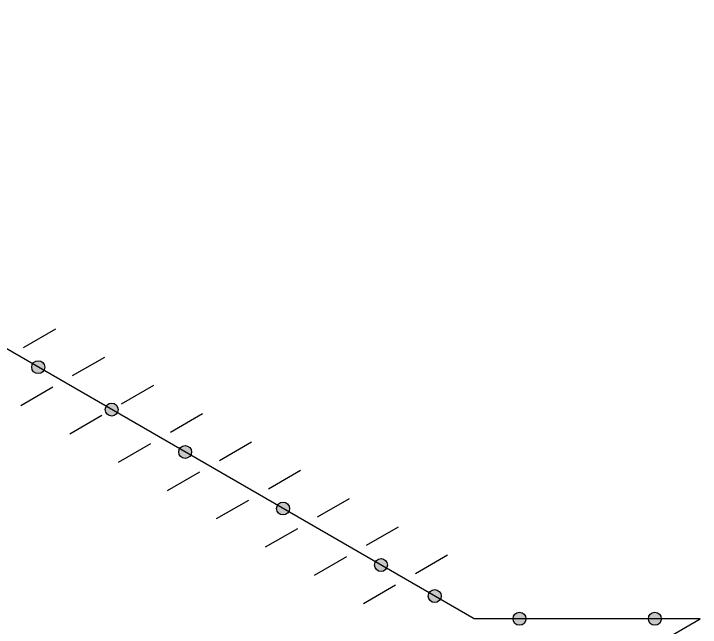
# Model space of a CAD drawing. Header units: inches. Extents: x 0.1 to 17.4, y 0.1 to 11.4.
# Drawn here: x 10.32 to 13.355, y 2.928 to 5.641 of the extents above; entities that cross this region are included whole.
import ezdxf

# ---------------------------------------------------------------- set-up
doc = ezdxf.new("R2010")
doc.units = ezdxf.units.IN
doc.header["$MEASUREMENT"] = 0
for name, color, linetype in [('FITTINGS', 4, 'Continuous'), ('UNAS.PIPE', 251, 'Continuous'), ('WELD POINTS', 41, 'Continuous')]:
    doc.layers.add(name, color=color, linetype=linetype)
doc.layers.add('PIPE', color=7, linetype='Continuous', lineweight=30)

# ---------------------------------------------------------------- blocks, each defined once
blk = doc.blocks.new('2_WELD_SINGLE_00')
at = {"linetype": 'ByBlock', "lineweight": -2}
h = blk.add_hatch(color=0, dxfattribs=at)
edge = h.paths.add_edge_path()
edge.add_arc((0, 0), 0.0286, 0, 360)
at = {"color": 0, "linetype": 'ByBlock', "lineweight": -2}
blk.add_circle((0, 0), 0.0286, dxfattribs=at)
blk = doc.blocks.new('*U106')
at = {"layer": 'WELD POINTS'}
for p, rotation in [((-0.174, 0.1004), 330.0000000000023), ((0.2009, 0), 89.99999999999821)]:
    blk.add_blockref('2_WELD_SINGLE_00', p, dxfattribs=dict(at, rotation=rotation))
blk = doc.blocks.new('4_SUPPORT_I-BEAM_30')
at = {"color": 0, "linetype": 'ByBlock', "lineweight": -2}
for p, q in [((-0.0435, 0.0251), (-0.1857, 0.1072)), ((0.1857, -0.1072), (0.0435, -0.0251))]:
    blk.add_line(p, q, dxfattribs=at)

msp = doc.modelspace()

# ---------------------------------------------------------------- linework, layer by layer
at = {"layer": 'PIPE'}
for p, q in [((12.3547, 2.9655), (3.478, 8.0905)), ((13.1539, 2.9655), (12.3547, 2.9655))]:
    msp.add_line(p, q, dxfattribs=at)
at = {"layer": 'UNAS.PIPE'}
for p, q in [((12.5315, 2.4902), (13.3547, 2.9655)), ((13.3547, 2.9655), (13.1539, 2.9655))]:
    msp.add_line(p, q, dxfattribs=at)

# ---------------------------------------------------------------- block references
at = {"layer": 'FITTINGS', "xscale": -1}
for p in [(10.3196, 4.1405), (10.5361, 4.0155), (10.7526, 3.8905), (10.9691, 3.7655), (11.1856, 3.6405), (11.4021, 3.5155), (11.6186, 3.3905), (11.8351, 3.2655), (12.0516, 3.1405)]:
    msp.add_blockref('4_SUPPORT_I-BEAM_30', p, dxfattribs=at)
at = {"layer": 'UNAS.PIPE'}
msp.add_blockref('2_WELD_SINGLE_00', (13.1539, 2.9655), dxfattribs=at)
at = {"layer": 'WELD POINTS'}
for name, p in [('2_WELD_SINGLE_00', (10.4278, 4.078)), ('2_WELD_SINGLE_00', (10.7526, 3.8905)), ('2_WELD_SINGLE_00', (11.0774, 3.703)), ('2_WELD_SINGLE_00', (11.5104, 3.453)), ('2_WELD_SINGLE_00', (11.9434, 3.203)), ('*U106', (12.3547, 2.9655))]:
    msp.add_blockref(name, p, dxfattribs=at)

doc.saveas('drawing.dxf')
